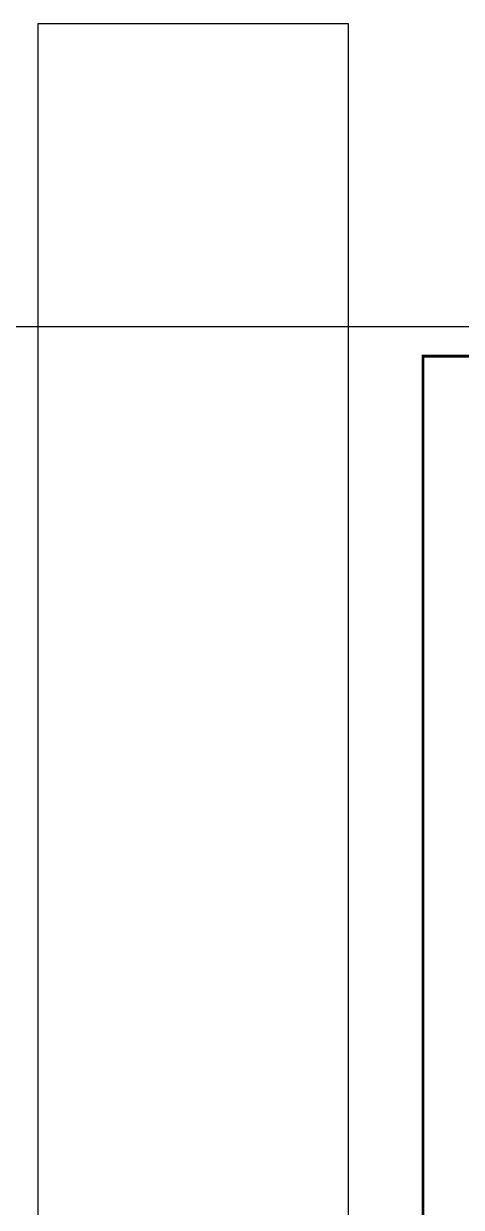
# Model space of a CAD drawing. Extents: x 14475413 to 15955882, y -732572 to -282951.
# Drawn here: x 15706370 to 15721089, y -496420 to -456657 of the extents above; entities that cross this region are included whole.
import ezdxf

# ---------------------------------------------------------------- set-up
doc = ezdxf.new("R2010")
doc.units = 0
doc.header["$LTSCALE"] = 1000
doc.header["$MEASUREMENT"] = 0
for name, color, linetype in [('3T_WOOD', 21, 'Continuous'), ('BALCONY', 6, 'Continuous'), ('TK', 4, 'Continuous')]:
    doc.layers.add(name, color=color, linetype=linetype)

# ---------------------------------------------------------------- blocks, each defined once
blk = doc.blocks.new('GeYuanFrame_62584068', base_point=(20.09, 4.53))
at = {"layer": 'TK'}
blk.add_lwpolyline([(20.09, 4.53), (20.09, 598.53), (1491.09, 598.53), (1491.09, 4.53)], close=True, dxfattribs=at)
blk = doc.blocks.new('GeYuanFrame_45217454', base_point=(20.09, 4.53))
at = {"layer": 'TK'}
blk.add_lwpolyline([(20.09, 4.53), (20.09, 598.53), (861.09, 598.53), (861.09, 4.53)], close=True, dxfattribs=at)
at = {"layer": 'TK', "const_width": 1}
blk.add_lwpolyline([(45.09, 588.53), (851.09, 588.53), (851.09, 14.53), (45.09, 14.53)], close=True, dxfattribs=at)

msp = doc.modelspace()

# ---------------------------------------------------------------- linework, layer by layer
at = {"layer": 'BALCONY', "ltscale": 0.5}
msp.add_lwpolyline([(15706844.5, -466825.4), (15717298.9, -466825.4), (15717298.9, -456657.1), (15706844.5, -456657.1)], close=True, dxfattribs=at)

# ---------------------------------------------------------------- block references
at = {"layer": '3T_WOOD', "xscale": 100, "yscale": 100, "zscale": 100}
for name, p in [('GeYuanFrame_62584068', (15559744.5, -526225.4)), ('GeYuanFrame_45217454', (15717298.9, -526225.4))]:
    msp.add_blockref(name, p, dxfattribs=at)

doc.saveas('drawing.dxf')
